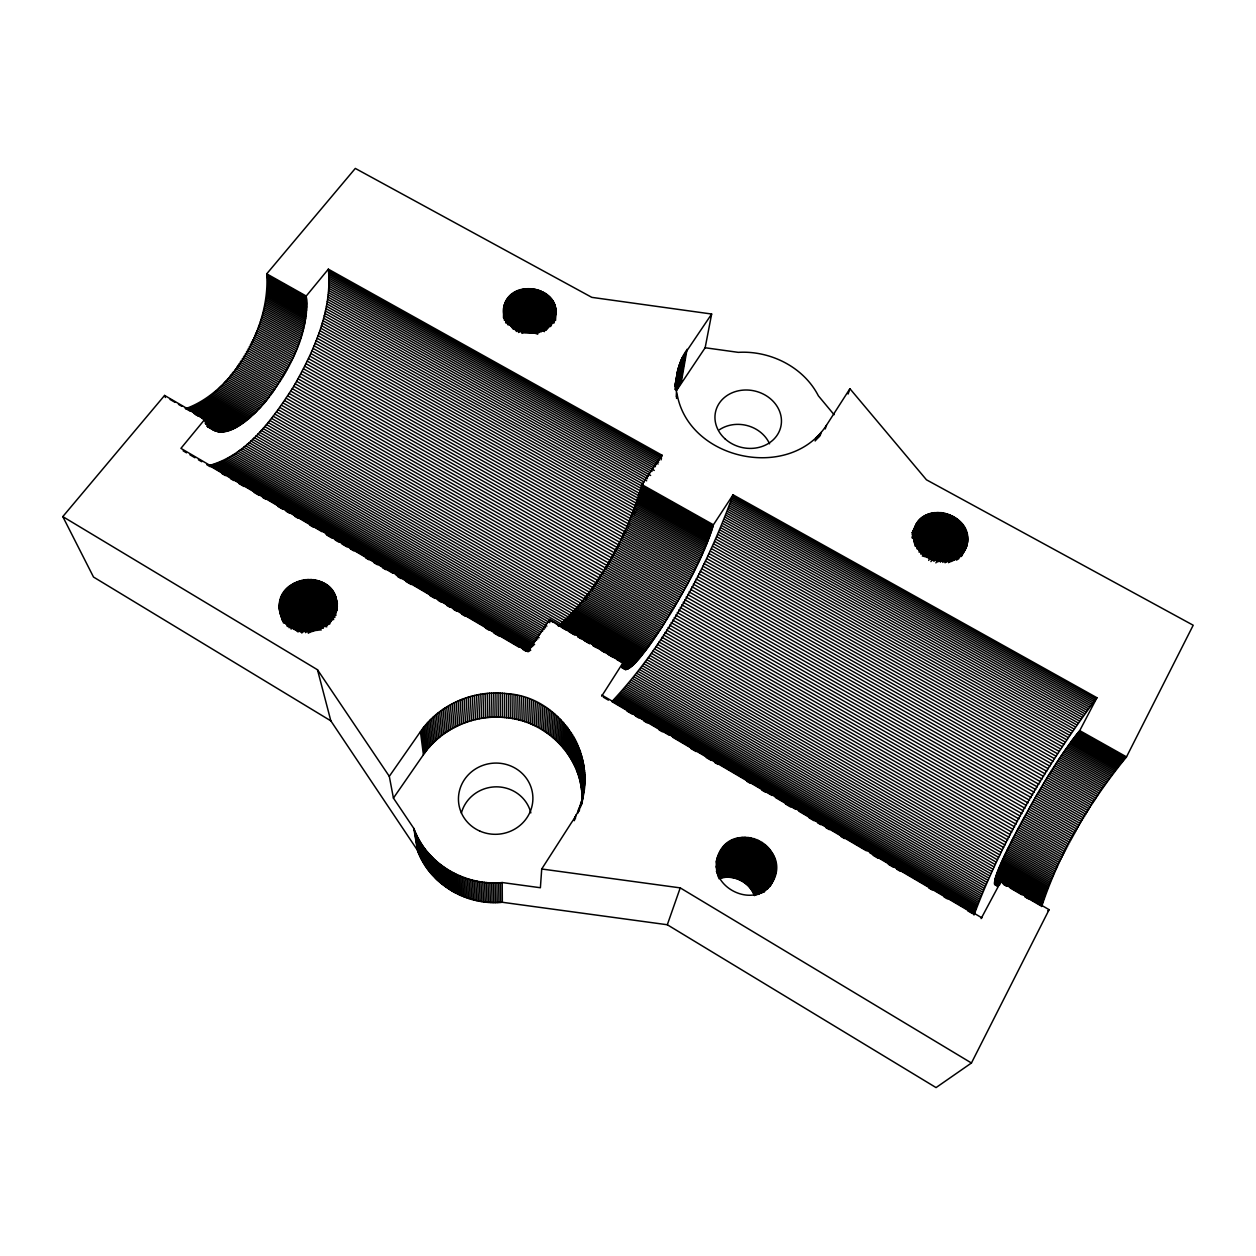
<?xml version="1.0" encoding="UTF-8"?>
<svg xmlns="http://www.w3.org/2000/svg" width="1256" height="1256" viewBox="0 0 1256 1256"><rect width="100%" height="100%" fill="white"/><g stroke="black" fill="none" stroke-linecap="round" stroke-linejoin="round"><path stroke-width="1.5" d="M505.21 319.982L505.21 302.398C516.342 276.414 565.341 290.497 554.257 319.118C543.33 345.526 493.639 331.176 505.21 302.398M505.697 322.902L505.697 301.393M506.231 321.944L506.262 300.42M506.827 322.965L506.875 299.462M581.952 802.066C584.401 759.582 548.291 721.352 506.576 717.757L506.639 693.626C473.857 689.591 439.255 704.318 420.446 731.667L389.297 776.318L393.426 798.078L413.836 828.442C426.506 863.924 465.175 886.312 502.212 882.544L540.394 887.741L541.713 868.995L571.543 822.523C607.323 772.11 566.927 696.923 506.639 693.626M507.471 324.017L507.534 298.551M508.178 325.1L508.256 297.656M185.543 408.702C235.076 391.118 270.464 324.959 266.727 273.839L355.307 168.414L591.812 297.358L711.65 314.031L705.15 347.755L676.309 390.867L681.93 358.117L711.65 314.031M322.086 531.712L209.171 465.521C248.029 454.703 272.96 418.405 293.794 386.251C313.843 350.911 332.385 310.781 328.35 269.161L662.006 455.206L661.739 456.713L328.601 270.888M508.916 324.252L509.025 296.793M509.716 325.398L509.842 295.961M279.224 607.135C277.89 573.819 335.336 569.156 336.906 603.461C338.712 637.169 280.371 641.879 279.224 607.135L282.945 619.946M510.548 325.728L510.705 295.176M508.649 718.008L508.774 693.893M511.428 326.905L511.616 294.422M512.338 328.114L512.574 293.7M513.28 329.37L513.563 293.025M205.105 418.986L180.927 448.361L527.771 651.66L549.814 619.396L623.369 662.163C622.756 688.9 659.714 629.868 662.038 627.042C682.181 594.7 702.183 561.432 713.408 524.804L733.064 494.817L1096.928 697.724L1079.736 730.615C1054.946 761.529 1035.572 796.383 1016.701 831.111C1016.151 832.775 980.701 898.009 1000.844 881.618L1049.105 909.674L971.438 1063L936.05 1087.586L667.313 924.746L502.337 902.279C466.667 905.953 429.505 884.255 417.369 850.092L330.846 720.865L93.509 577.038L62.8 516.609L164.599 395.436L205.105 418.986C218.591 451.344 255.235 414.873 267.026 399.738C289.225 370.253 309.494 334.143 306.229 296.039L328.35 269.161M510.69 718.322L510.894 694.207M514.285 328.758L514.599 292.397M515.29 330.093L515.667 291.816M549.767 621.061L549.814 619.396M516.342 331.49L516.765 291.282M512.746 718.668L513.013 694.584M517.425 331.003L517.896 290.78M518.524 332.479L519.058 290.34M519.67 332.086L520.251 289.948M514.772 719.076L515.133 694.992M520.832 331.757L521.46 289.602M521.978 333.389L522.684 289.304M523.171 333.138L523.925 289.053M516.797 719.531L517.221 695.463M524.38 332.95L525.181 288.864M525.589 332.824L526.452 288.723M518.822 720.018L519.309 695.965M526.814 332.73L527.724 288.644M528.038 332.699L529.011 288.597M529.278 332.714L530.283 288.629M520.816 720.567L521.381 696.53M530.503 332.777L531.571 288.692M531.728 332.903L532.842 288.817M532.952 333.076L534.114 288.99M522.794 721.148L523.438 697.143M534.145 333.295L535.37 289.225M535.354 333.562L536.61 289.508M524.773 721.776L525.479 697.787M536.532 333.876L537.835 289.838M537.678 334.253L539.044 290.214M538.887 332.746L540.237 290.654M526.719 722.467L527.504 698.493M540.064 331.301L541.399 291.125M541.148 331.82L542.529 291.659M542.278 330.454L543.628 292.224M528.65 723.189L529.498 699.247M543.314 331.05L544.696 292.852M544.319 331.694L545.732 293.512M545.34 330.469L546.721 294.202M530.566 723.958L531.492 700.032M546.313 330.234L547.679 294.956M547.271 329.041L548.589 295.725M548.181 327.879L549.469 296.542M532.466 724.775L533.455 700.879M770.43 885.402C797.748 847.266 728.386 813.762 716.642 859.842M549.06 326.748L550.285 297.389M549.893 325.665L551.054 298.269M550.599 326.56L551.777 299.195M551.337 325.524L552.436 300.137M534.334 725.623L535.386 701.759M552.106 322.572L553.048 301.095M552.656 323.546L553.613 302.084M553.237 322.588L554.116 303.104M553.755 321.662L554.555 304.125M554.084 322.965L554.932 305.177M554.634 319.856L555.262 306.229M554.979 318.977L555.529 307.312M536.186 726.518L537.301 702.685M555.168 320.045L555.717 308.395M555.529 320.5L555.937 310.562M967.685 541.195C970.888 510.8 917.712 500.155 913.646 532.481C910.019 563.222 964.011 573.976 967.685 541.195L959.427 556.33M538.008 727.475L539.201 703.658M539.813 728.449L541.069 704.679M541.603 729.485L542.906 705.731M543.346 730.552L544.727 706.83M545.073 731.651L546.517 707.976M546.768 732.798L548.275 709.169M548.432 733.991L550.002 710.394M550.065 735.215L551.698 711.65M551.667 736.487L553.362 712.953M553.237 737.79L554.979 714.303M554.775 739.125L556.581 715.685M556.282 740.49L558.135 717.098M557.758 741.904L559.658 718.558M559.187 743.348L561.149 720.033M560.584 744.824L562.594 721.572M561.95 746.331L564.007 723.126M563.269 747.885L565.373 724.712M564.541 749.455L566.707 726.329M565.781 751.057L567.995 727.978M566.99 752.689L569.235 729.673M568.152 754.338L570.428 731.385M569.266 756.034L571.59 733.127M570.334 757.745L572.705 734.886M571.37 759.488L573.772 736.675M572.359 761.246L574.793 738.497M573.301 763.036L575.766 740.349M574.196 764.841L576.708 742.217M575.044 766.678L577.587 744.101M575.845 768.531L578.419 746.001M576.598 770.399L579.204 747.932M577.305 772.299L579.942 749.879M577.964 774.198L580.617 751.857M578.576 776.114L581.261 753.836M579.142 778.061L581.842 755.829M574.369 820.686L574.808 816.981M579.66 780.007L582.376 757.855M575.342 818.802L575.813 815.081M580.115 781.97L582.863 759.88M580.523 783.948L583.286 761.905M601.671 696.185L623.369 662.163M580.9 785.942L583.663 763.962M578.011 813.025L578.482 809.272M581.198 787.936L583.993 766.019M578.796 811.062L579.283 807.294M581.465 789.93L584.26 768.091M579.283 810.952L580.021 805.316M581.669 791.955L584.48 770.163M580.209 807.074L580.712 803.306M581.842 793.965L584.652 772.236M581.936 795.99L584.762 774.324M580.602 806.964L581.34 801.281M581.434 803.055L581.92 799.256M581.999 798.015L584.825 776.412M581.999 800.041L584.825 778.5M581.701 802.929L584.778 780.588M581.92 802.804L584.668 782.676M581.952 804.17L584.511 784.765M558.386 626.273C599.096 589.284 626.603 537.113 641.91 484.628L662.006 455.206M674.959 385.906L677.957 369.248L681.93 358.117M674.974 386.173L677.565 370.897M675.069 386.879L678.381 367.615M675.131 389.329L679.386 364.381M675.367 389.69L679.951 362.796M675.964 388.135L680.564 361.226M676.278 388.528L681.223 359.656M677.031 389.391L682.683 356.594M676.262 396.723L677.235 372.561M677.8 387.916L683.468 355.087M676.56 398.435L676.921 392.971M678.601 386.471L684.3 353.611M679.465 385.043L685.179 352.151M680.344 383.63L686.106 350.707M681.286 382.248L687.063 349.294M1041.664 906.534C1059.624 852.008 1090.349 801.312 1126.506 756.881L1193.2 625.237L926.457 479.808L849.92 388.716L826.464 425.282C789.804 481.582 689.261 460.34 677.204 394.682M661.096 459.869L661.441 458.252L328.805 272.662M973.981 915.012C1003.246 837.045 1047.378 764.464 1096.928 697.724M669.197 735.2L611.908 701.602C666.481 643.056 705.872 569.816 733.064 494.817M815.175 441.013L816.353 437.402M816.447 439.788L817.64 436.162M817.687 438.517L818.881 434.906M818.896 437.229L820.09 433.603M820.058 435.91L821.251 432.284M825.239 428.924L826.464 425.282M848.098 394.023L849.92 388.716M667.313 924.746L680.234 887.882L541.713 868.995M718.777 854.52C704.192 886.94 757.541 912.735 773.115 880.33M716.391 860.878L719.955 851.976M716.36 861.443L720.646 850.752M716.375 862.071L721.399 849.558M716.438 862.731L722.216 848.412M716.564 863.453L723.079 847.313M716.736 864.222L724.005 846.261M716.234 866.828L724.995 845.257M716.485 867.708L726.015 844.299M716.784 868.65L727.098 843.388M716.375 871.444L728.229 842.54M716.752 872.496L729.391 841.74M717.145 873.611L730.6 841.002M717.569 874.773L731.84 840.327M717.945 876.17L733.127 839.73M718.448 877.395L734.43 839.181M735.78 838.694L718.966 878.666C732.829 873.736 749.377 881.838 754.432 895.575L774.089 856.812M720.222 878.274L737.146 838.27M721.509 877.944L738.528 837.925M722.828 877.677L739.925 837.642M724.147 877.473L741.354 837.422M725.466 877.332L742.783 837.281M726.8 877.253L744.227 837.202M728.15 877.253L745.672 837.187M729.5 877.3L747.132 837.25M730.835 877.426L748.576 837.375M732.17 877.614L750.02 837.579M733.504 877.85L751.449 837.846M734.823 878.164L752.862 838.176M736.126 878.541L754.275 838.584M737.413 878.98L755.657 839.039M738.669 879.467L757.023 839.573M739.91 880.032L758.373 840.17M741.134 880.644L759.676 840.829M742.312 881.32L760.963 841.551M743.474 882.042L762.219 842.321M744.588 882.811L763.428 843.168M916.55 523.564L912.092 533.109L917.178 522.575M912.594 532.481L917.869 521.617M912.123 534.805L918.607 520.69M745.672 883.643L764.59 844.048M912.641 533.957L919.408 519.811M912.861 534.428L920.255 518.964M912.092 537.081L921.15 518.163M912.201 538.07L922.092 517.409M913.159 537.364L923.082 516.703M746.708 884.522L765.72 844.99M913.332 538.447L924.118 516.043M913.552 539.578L925.185 515.447M913.787 540.755L926.284 514.881M747.712 885.464L766.804 845.995M914.07 541.98L927.415 514.379M914.368 543.267L928.592 513.924M914.682 544.617L929.785 513.531M748.67 886.438L767.84 847.031M915.027 546.015L931.01 513.202M916.221 545.732L932.266 512.919M749.581 887.458L768.813 848.114M916.597 547.239L933.522 512.684M916.99 548.809L934.809 512.527M750.429 888.51L769.74 849.26M918.23 548.699L936.113 512.417M918.638 550.379L937.416 512.37M751.229 889.609L770.619 850.422M919.031 552.106L938.734 512.37M920.303 552.169L940.053 512.432M751.983 890.74L771.435 851.647M920.695 554.022L941.372 512.558M752.689 891.901L772.189 852.887M921.951 554.194L942.691 512.746M922.344 556.157L944.01 512.998M753.317 893.095L772.88 854.159M923.584 556.439L945.313 513.296M753.898 894.319L773.523 855.477M924.808 556.769L946.616 513.641M926.033 557.162L947.888 514.049M927.226 557.617L949.159 514.52M755.735 895.167L774.591 858.162M928.42 558.104L950.4 515.038M757.007 894.774L775.03 859.544M928.686 560.38L951.624 515.604M758.2 894.413L775.392 860.941M930.712 559.25L952.817 516.232M759.331 894.068L775.69 862.354M930.932 561.62L953.995 516.907M760.602 893.377L775.91 863.767M932.894 560.584L955.125 517.629M761.638 892.985L776.067 865.196M933.93 561.322L956.224 518.383M762.612 892.608L776.161 866.624M935.83 560.38L957.292 519.199M763.538 892.247L776.161 868.053M935.908 562.908L958.312 520.047M764.37 891.886L776.114 869.466M937.745 562.06L959.301 520.942M981.093 918.623L1000.844 881.618M766.05 889.813L775.988 870.895M766.757 889.452L775.784 872.292M939.535 561.244L960.228 521.868M767.4 889.091L775.517 873.689M769.771 885.307L775.172 875.071M769.363 886.642L774.764 876.421M940.383 562.17L961.123 522.841M769.787 886.249L774.277 877.756M769.755 886.626L773.727 879.059M942.078 561.432L961.97 523.846M942.832 562.421L962.755 524.882M944.449 561.746L963.509 525.934M945.093 562.798L964.184 527.033M946.6 562.17L964.812 528.148M948.06 561.573L965.393 529.278M948.547 562.688L965.895 530.44M949.897 562.123L966.351 531.602M951.185 561.589L966.743 532.78M952.409 561.055L967.073 533.973M953.587 560.537L967.34 535.182M954.686 560.019L967.544 536.39M955.738 559.517L967.67 537.599M956.727 559.014L967.748 538.808M956.727 560.192L967.748 540.001M958.469 559.077L967.56 542.388M960.95 555.293L967.371 543.565M960.699 556.439L967.12 544.712M960.997 556.518L966.806 545.858M961.39 556.424L966.429 546.972M393.426 798.078L423.413 754.746C441.5 728.26 474.894 713.863 506.576 717.757M1049.105 909.674L1047.849 910.726M705.15 347.755L738.293 352.355C770.179 350.44 803.605 366.925 818.378 395.828L834.094 414.715M732.672 496.277L1095.938 698.885M732.264 497.784L1094.902 700.11M328.962 274.483L659.384 458.911M731.808 499.323L1093.85 701.398M329.088 276.351L659.008 460.56M731.322 500.924L1092.783 702.748M329.166 278.251L658.599 462.255M730.804 502.573L1091.668 704.145M329.198 280.198L658.144 463.998M730.238 504.284L1090.538 705.589M329.198 282.192L655.946 464.83M729.642 506.027L1089.392 707.097M329.135 284.201L655.428 466.651M729.03 507.801L1088.198 708.651M329.056 286.258L653.183 467.577M728.37 509.638L1087.005 710.252M328.915 288.362L654.282 470.435M727.679 511.506L1085.765 711.917M328.742 290.481L651.958 471.44M726.957 513.421L1084.525 713.612M328.523 292.648L649.603 472.476M726.204 515.384L1083.253 715.37M328.271 294.83L650.624 475.459M725.418 517.378L1081.95 717.176M327.973 297.06L648.206 476.574M724.602 519.419L1080.647 719.013M327.643 299.305L647.421 478.662M723.77 521.476L1079.312 720.897M327.267 301.581L646.652 480.812M722.891 523.579L1077.962 722.828M326.843 303.889L644.14 482.021M721.996 525.73L1076.596 724.806M326.387 306.213L643.308 484.219M721.07 527.897L1075.215 726.816M266.727 273.839L306.229 296.039M641.91 484.628L713.408 524.804M1079.736 730.615L1126.506 756.881M266.963 275.033L306.433 297.217M641.738 485.632L713.173 525.777M1079.077 731.385L1125.784 757.635M325.901 308.568L642.444 486.465M720.112 530.095L1073.802 728.873M267.167 276.257L306.59 298.41M641.549 486.684L712.906 526.782M1078.386 732.201L1125.031 758.42M267.355 277.513L306.731 299.65M641.329 487.752L712.607 527.818M1077.664 733.049L1124.261 759.252M325.367 310.939L643.213 489.652M719.123 532.34L1072.389 730.961M267.497 278.801L306.841 300.922M641.094 488.867L712.293 528.902M1076.942 733.959L1123.476 760.131M267.606 280.104L306.904 302.209M640.827 490.028L711.948 530.016M1076.188 734.886L1122.676 761.042M324.786 313.325L640.591 490.986M718.118 534.601L1070.96 733.096M267.701 281.454L306.951 303.544M640.529 491.206L711.571 531.178M1075.419 735.859L1121.859 761.984M267.748 282.82L306.966 304.894M640.215 492.415L711.179 532.356M1074.634 736.88L1121.011 762.973M267.779 284.217L306.966 306.276M324.174 315.743L710.77 533.565M717.082 536.893L1069.515 735.262M1073.833 737.931L1120.164 764.009M267.764 285.646L306.919 307.689M639.508 494.942L710.331 534.821M1073.001 739.015L1119.284 765.077M323.53 318.176L640.372 496.607M716.014 539.216L1068.055 737.46M267.732 287.09L306.841 309.117M639.116 496.246L709.875 536.092M1072.169 740.129L1118.389 766.176M267.669 288.566L306.747 310.577M638.707 497.58L709.389 537.411M1071.305 741.291L1117.495 767.306M322.855 320.625L639.367 498.977M714.931 541.556L1066.58 739.706M267.575 290.058L306.621 312.053M638.268 498.946L708.871 538.745M1070.426 742.484L1116.568 768.484M267.45 291.58L306.464 313.56M637.797 500.343L708.353 540.111M1069.547 743.709L1115.626 769.692M322.133 323.09L638.299 501.348M713.816 543.927L1065.104 741.966M267.293 293.119L306.276 315.099M637.31 501.772L707.803 541.509M1068.636 744.981L1114.684 770.933M267.104 294.689L306.056 316.653M636.808 503.216L707.222 542.922M1067.726 746.268L1113.711 772.22M321.379 325.587L637.232 503.75M712.686 546.313L1063.612 744.259M266.9 296.259L305.805 318.223M636.274 504.676L706.626 544.382M1066.799 747.587L1112.737 773.523M320.578 328.067L636.148 506.184M711.54 548.731L1062.105 746.598M266.649 297.86L305.538 319.809M635.724 506.184L706.013 545.858M1065.842 748.953L1111.748 774.858M266.382 299.493L305.239 321.426M635.144 507.691L705.385 547.349M1064.884 750.334L1110.759 776.224M319.746 330.579L636.745 509.591M710.362 551.164L1060.598 748.953M266.084 301.126L304.91 323.043M634.547 509.245L704.726 548.872M1063.926 751.747L1109.739 777.637M265.754 302.774L304.549 324.692M633.935 510.8L704.051 550.411M1062.937 753.192L1108.718 779.065M318.883 333.107L635.615 512.055M709.153 553.613L1059.075 751.339M265.409 304.454L304.156 326.356M633.291 512.385L703.36 551.981M1061.948 754.668L1107.682 780.51M317.988 335.619L634.453 514.536M707.944 556.094L1057.536 753.741M265.016 306.134L303.748 328.036M632.647 513.987L702.638 553.566M1060.943 756.159L1106.646 782.001M264.608 307.83L303.308 329.716M631.956 515.619L701.916 555.183M1059.923 757.682L1105.594 783.509M317.061 338.162L631.58 516.075M706.704 558.575L1056.013 756.175M264.168 309.541L302.853 331.427M631.266 517.252L701.162 556.8M1058.902 759.236L1104.542 785.047M316.104 340.706L630.339 518.571M705.432 561.087L1054.459 758.64M263.697 311.268L302.351 333.138M630.543 518.916L700.393 558.449M1057.882 760.806L1103.475 786.617M263.211 312.995L301.833 334.865M629.805 520.596L699.608 560.113M1056.83 762.408L1102.391 788.203M315.115 343.249L629.115 521.099M704.161 563.599L1052.92 761.12M262.692 314.738L301.299 336.608M629.052 522.276L698.807 561.793M1055.794 764.025L1101.324 789.804M314.079 345.808L629.586 524.6M702.873 566.126L1051.366 763.632M262.143 316.496L300.734 338.351M628.283 523.988L697.991 563.489M1054.726 765.658L1100.225 791.437M261.578 318.255L300.137 340.109M627.498 525.699L697.159 565.2M1053.674 767.322L1099.141 793.101M313.027 348.367L628.314 527.143M701.555 568.67L1049.812 766.144M260.981 320.013L299.525 341.868M626.697 527.442L696.326 566.927M1052.607 769.002L1098.042 794.765M311.928 350.926L627.027 529.702M700.22 571.229L1048.242 768.688M260.369 321.787L298.881 343.642M625.865 529.184L695.463 568.67M1051.523 770.697L1096.943 796.461M259.709 323.561L298.206 345.416M625.033 530.927L694.584 570.412M1050.456 772.409L1095.829 798.172M310.813 353.486L625.724 532.261M698.87 573.788L1046.688 771.247M259.05 325.351L297.531 347.206M624.185 532.701L693.689 572.171M1049.372 774.151L1094.73 799.899M309.667 356.045L624.405 534.836M697.52 576.363L1045.118 773.837M258.359 327.141L296.809 348.98M623.306 534.475L692.794 573.945M1048.289 775.894L1093.615 801.642M257.637 328.931L296.086 350.769M622.427 536.249L691.868 575.719M1047.19 777.652L1092.5 803.416M308.489 358.588L623.07 537.411M696.138 578.938L1043.563 776.428M256.899 330.721L295.317 352.559M621.532 538.039L690.941 577.509M1046.107 779.442L1091.386 805.19M307.28 361.147L621.72 539.986M694.741 581.528L1041.993 779.034M256.13 332.51L294.548 354.349M620.621 539.829L689.999 579.299M1045.008 781.232L1090.271 806.98M255.345 334.3L293.747 356.139M619.695 541.634L689.057 581.104M1043.909 783.038L1089.156 808.785M306.04 363.691L620.338 542.576M693.343 584.119L1040.423 781.64M254.544 336.09L292.931 357.929M618.753 543.44L688.084 582.91M1042.81 784.843L1088.041 810.591M304.784 366.25L618.957 545.151M691.93 586.709L1038.869 784.278M253.712 337.864L292.083 359.718M617.811 545.245L687.111 584.715M1041.711 786.68L1086.927 812.428M252.864 339.654L291.219 361.508M616.853 547.051L686.137 586.521M1040.612 788.501L1085.812 814.265M303.497 368.777L617.56 547.742M690.502 589.3L1037.299 786.915M251.985 341.428L290.34 363.298M615.88 548.856L685.148 588.342M1039.528 790.354L1084.713 816.117M302.178 371.305L616.147 550.316M689.057 591.89L1035.745 789.569M251.106 343.202L289.445 365.072M614.89 550.678L684.143 590.163M1038.429 792.206L1083.598 817.97M250.195 344.976L288.519 366.846M300.843 373.833L683.138 591.984M687.597 594.481L1034.19 792.222M1037.33 794.059L1082.499 819.823M249.253 346.735L287.577 368.605M612.897 554.288L682.118 593.79M1036.247 795.927L1081.4 821.691M299.478 376.345L613.273 555.466M686.137 597.071L1032.636 794.891M248.311 348.477L286.635 370.363M611.892 556.094L681.097 595.611M1035.148 797.795L1080.301 823.575M298.096 378.841L611.813 558.041M684.677 599.662L1031.098 797.544M247.354 350.22L285.661 372.121M610.871 557.9L680.061 597.432M1034.065 799.664L1079.202 825.443M246.364 351.963L284.672 373.848M609.835 559.705L679.025 599.238M1032.982 801.532L1078.119 827.327M296.683 381.322L610.353 560.616M683.201 602.252L1029.559 800.229M245.36 353.69L283.668 375.591M608.799 561.495L677.989 601.043M1031.914 803.416L1077.036 829.211M295.239 383.786L608.877 563.159M681.71 604.827L1028.02 802.898M244.339 355.401L282.647 377.302M607.763 563.285L676.937 602.849M1030.846 805.284L1075.968 831.111M243.303 357.096L281.611 379.014M606.711 565.059L675.885 604.638M1029.779 807.168L1074.9 832.995M293.794 386.251L607.386 565.718M680.218 607.402L1026.497 805.567M242.267 358.776L280.559 380.709M605.659 566.833L674.833 606.428M1028.711 809.037L1073.833 834.879M292.318 388.685L605.894 568.261M678.711 609.961L1024.975 808.252M241.199 360.456L279.491 382.389M604.591 568.591L673.765 608.218M1027.659 810.921L1072.797 836.763M240.116 362.105L278.424 384.053M290.811 391.103L672.698 609.992M677.204 612.52L1023.467 810.921M1026.623 812.789L1071.745 838.647M239.032 363.753L277.325 385.702M602.456 572.092L671.646 611.75M1025.587 814.657L1070.709 840.531M289.304 393.505L602.864 573.301M675.697 615.063L1021.96 813.59M237.918 365.37L276.226 387.35M601.389 573.819L670.578 613.509M1024.551 816.51L1069.688 842.399M287.765 395.891L601.357 575.798M674.189 617.591L1020.469 816.259M236.803 366.988L275.111 388.968M600.305 575.546L669.511 615.252M1023.53 818.363L1068.683 844.268M235.673 368.573L273.981 390.569M599.238 577.258L668.443 616.979M1022.525 820.215L1067.678 846.136M286.211 398.262L599.819 578.294M672.667 620.103L1018.993 818.912M234.527 370.143L272.85 392.139M598.154 578.938L667.376 618.69M1021.52 822.052L1066.689 847.988M284.641 400.601L598.296 580.759M671.144 622.615L1017.533 821.581M233.381 371.682L271.704 393.709M597.071 580.617L666.308 620.385M1020.531 823.889L1065.716 849.841M232.219 373.22L270.542 395.248M595.988 582.282L665.24 622.081M1019.558 825.71L1064.743 851.678M283.055 402.909L596.757 583.224M669.621 625.096L1016.073 824.219M231.041 374.728L269.381 396.77M594.904 583.93L664.173 623.745M1018.6 827.531L1063.785 853.515M281.438 405.201L595.218 585.657M668.098 627.56L1014.628 826.856M229.864 376.203L268.219 398.262M593.821 585.547L663.105 625.41M1017.643 829.321L1062.843 855.336M228.671 377.664L267.026 399.738M592.738 587.164L662.038 627.042M1016.701 831.111L1061.932 857.142M279.821 407.462L593.68 588.075M666.575 630.025L1013.2 829.494M227.462 379.108L265.848 401.198M591.655 588.75L660.986 628.659M1015.774 832.885L1061.006 858.931M278.188 409.707L592.125 590.461M665.036 632.459L1011.787 832.1M226.253 380.505L264.655 402.627M590.571 590.304L659.934 630.245M1014.848 834.643L1060.111 860.705M225.044 381.903L263.446 404.024M589.504 591.859L658.882 631.831M1013.953 836.386L1059.232 862.48M276.54 411.921L588.876 591.859M663.513 634.861L1010.389 834.706M223.819 383.253L262.237 405.39M588.42 593.381L657.846 633.385M1013.074 838.113L1058.368 864.222M274.876 414.103L589.033 595.187M661.99 637.263L1008.992 837.297M222.595 384.587L261.028 406.74M587.353 594.873L656.794 634.924M1012.195 839.824L1057.521 865.949M221.37 385.89L259.819 408.059M586.285 596.365L655.773 636.431M1011.347 841.52L1056.688 867.676M273.211 416.238L587.478 597.526M660.483 639.634L1007.626 839.872M220.13 387.162L258.61 409.362M585.217 597.809L654.737 637.922M1010.499 843.184L1055.872 869.372M271.516 418.358L585.924 599.819M658.96 641.973L1006.276 842.431M218.905 388.402L257.386 410.618M584.166 599.238L653.717 639.383M1009.683 844.833L1055.087 871.052M217.665 389.627L256.161 411.858M583.114 600.635L652.712 640.811M1008.866 846.466L1054.302 872.7M269.82 420.446L582.706 601.137M657.453 644.297L1004.941 844.974M216.424 390.804L254.937 413.051M582.077 602.016L651.707 642.224M1008.081 848.083L1053.548 874.333M215.169 391.951L253.712 414.229M268.125 422.503L650.702 643.606M655.946 646.589L1003.638 847.486M1007.312 849.668L1052.811 875.95M213.928 393.081L252.503 415.359M580.005 604.67L649.729 644.972M1006.558 851.223L1052.088 877.536M266.413 424.528L579.613 605.596M654.439 648.85L1002.335 849.998M212.688 394.164L251.279 416.474M578.985 605.957L648.755 646.29M1005.836 852.761L1051.382 879.106M211.432 395.216L250.054 417.541M577.98 607.213L647.782 647.594M1005.114 854.284L1050.707 880.644M264.686 426.506L578.074 607.794M652.932 651.095L1001.063 852.463M210.192 396.237L248.829 418.593M576.975 608.438L646.824 648.865M1004.423 855.76L1050.047 882.167M208.951 397.21L247.62 419.598M262.959 428.453L645.882 650.106M651.456 653.308L999.807 854.928M1003.748 857.22L1049.404 883.643M207.711 398.168L246.396 420.556M574.997 610.809L644.956 651.299M1003.089 858.649L1048.791 885.103M261.217 430.353L575.013 612.065M649.964 655.475L998.583 857.361M206.471 399.078L245.187 421.498M574.023 611.939L644.03 652.476M1002.461 860.062L1048.195 886.548M205.246 399.942L243.994 422.393M573.066 613.022L643.135 653.622M1001.848 861.428L1047.63 887.945M259.474 432.237L573.474 614.168M648.489 657.626L997.358 859.763M204.022 400.79L242.785 423.256M572.124 614.09L642.24 654.721M1001.268 862.762L1047.08 889.311M202.797 401.59L241.592 424.073M571.182 615.11L641.361 655.789M1000.702 864.081L1046.546 890.661M257.731 434.058L571.998 616.241M647.028 659.73L996.181 862.134M201.572 402.344L240.414 424.858M570.255 616.099L640.497 656.825M1000.153 865.353L1046.044 891.964M200.363 403.066L239.221 425.596M569.361 617.057L639.649 657.83M999.635 866.609L1045.573 893.252M255.989 435.848L568.795 617.277M645.568 661.818L995.003 864.489M199.17 403.741L238.059 426.302M568.466 617.983L638.817 658.788M999.132 867.817L1045.118 894.492M197.961 404.385L236.897 426.977M567.586 618.863L638.001 659.714M998.661 868.995L1044.678 895.701M254.23 437.59L568.968 620.244M644.124 663.859L993.873 866.813M196.784 404.997L235.736 427.605M566.723 619.695L637.2 660.609M998.206 870.125L1044.285 896.878M195.606 405.547L234.589 428.186M565.875 620.495L636.431 661.457M997.782 871.24L1043.909 898.009M252.472 439.302L565.781 621.202M642.695 665.853L992.758 869.105M194.445 406.08L233.459 428.736M565.043 621.265L635.662 662.273M997.374 872.308L1043.548 899.108M193.283 406.551L232.344 429.238M564.227 621.987L634.908 663.042M996.997 873.328L1043.218 900.175M192.137 406.991L231.23 429.693M250.729 440.95L634.186 663.78M641.266 667.815L991.659 871.366M996.652 874.333L1042.92 901.211M191.006 407.384L230.131 430.117M562.641 623.306L633.479 664.471M996.322 875.275L1042.637 902.201M189.892 407.729L229.047 430.494M561.887 623.918L632.788 665.115M996.024 876.201L1042.386 903.143M248.971 442.567L562.814 624.97M639.869 669.746L990.592 873.579M188.777 408.043L227.98 430.824M561.149 624.467L632.129 665.727M995.741 877.065L1042.166 904.053M187.694 408.294L226.928 431.106M560.427 624.986L631.47 666.292M995.49 877.897L1041.978 904.917M186.61 408.53L225.892 431.358M559.721 625.457L630.842 666.81M995.27 878.698L1041.805 905.749M247.212 444.137L559.705 625.833M638.472 671.63L989.555 875.777M170.031 399.439L175.102 402.375M178.462 404.338L181.837 406.3M185.213 408.263L190.268 411.199M193.644 413.161L205.45 420.022M549.783 620.244L553.127 622.191M556.455 624.122L559.799 626.069M563.143 628.016L574.824 634.814M578.168 636.745L589.849 643.543M593.193 645.49L623.243 662.964M1003.591 884.13L1006.904 886.061M1010.232 887.992L1021.866 894.759M1025.194 896.69L1041.821 906.361M195.371 414.417L198.652 416.317M201.933 418.217L224.871 431.562M560.741 626.87L565.828 629.837M569.219 631.799L574.29 634.751M577.682 636.729L581.073 638.707M584.464 640.67L589.551 643.637M592.942 645.6L596.333 647.578M601.42 650.53L604.811 652.508M608.202 654.47L613.289 657.438M616.68 659.4L630.245 667.297M995.082 879.451L1000.074 882.34M1003.403 884.287L1006.715 886.218M1025.022 896.863L1028.35 898.794M205.827 421.231L223.851 431.719M623.023 663.875L629.664 667.721M994.909 880.158L999.902 883.062M204.806 421.325L222.861 431.829M622.458 664.251L629.099 668.114M994.768 880.817L999.76 883.722M205.466 422.346L221.904 431.907M245.454 445.66L549.798 622.693M621.908 664.597L628.565 668.475M637.09 673.483L988.535 877.928M994.642 881.429L999.666 884.35M206.141 423.303L220.946 431.923M623.055 665.868L628.047 668.773M994.564 882.01L999.572 884.931M205.183 423.272L220.004 431.907M622.552 666.12L627.545 669.024M994.501 882.544L997.845 884.491M205.906 424.167L219.094 431.829M622.081 666.339L627.074 669.244M994.469 883.031L997.829 884.978M208.308 425.957L218.199 431.719M621.626 666.496L626.634 669.417M994.469 883.47L997.829 885.417M207.413 425.8L217.319 431.562M243.711 447.136L546.643 623.447M622.866 667.58L626.21 669.527M635.724 675.288L987.546 880.048M994.485 883.863L997.845 885.81M207.177 426.161L216.472 431.358M622.474 667.658L625.818 669.605M994.548 884.208L997.908 886.171M207.366 426.302L215.639 431.106M621.751 667.658L625.457 669.636M994.626 884.507L997.986 886.469M207.428 426.616L214.054 430.478M241.968 448.549L546.894 626.116M634.374 677.047L986.604 882.136M240.226 449.931L545.575 627.812M633.055 678.758L985.662 884.177M238.483 451.249L544.162 629.397M631.737 680.438L984.767 886.171M236.756 452.521L542.765 630.936M630.434 682.055L983.903 888.133M235.029 453.746L541.383 632.443M629.162 683.641L983.056 890.049M233.302 454.908L540.017 633.888M627.906 685.164L982.255 891.933M231.606 456.022L538.777 635.332M626.665 686.64L981.47 893.754M229.895 457.09L539.138 637.671M625.457 688.068L980.732 895.544M228.215 458.095L537.835 638.959M624.263 689.45L980.025 897.271M226.535 459.037L536.548 640.199M623.086 690.769L979.35 898.966M224.887 459.916L535.37 641.439M621.94 692.04L978.707 900.599M223.238 460.748L534.13 642.57M620.809 693.249L978.094 902.185M221.59 461.533L534.601 644.626M619.71 694.411L977.513 903.708M219.973 462.239L533.486 645.694M618.643 695.526L976.98 905.199M218.371 462.899L532.324 646.652M617.591 696.562L976.477 906.628M216.801 463.48L531.178 647.562M616.57 697.551L976.006 907.994M215.231 464.014L530.063 648.394M615.581 698.493L975.567 909.313M213.677 464.485L530.739 650.216M614.624 699.356L975.174 910.569M212.154 464.893L529.671 650.938M613.682 700.173L974.829 911.778M210.647 465.238L528.635 651.597M612.787 700.911L974.499 912.908M601.812 695.055L981.909 917.838M325.461 533.69L392.877 573.207M396.237 575.185L519.278 647.311M522.637 649.274L526.013 651.252M672.572 737.162L772 795.456M775.376 797.434L795.598 809.288M798.957 811.25L866.373 850.767M869.749 852.745L974.216 913.991M183.156 450.841L186.532 452.819M189.923 454.798L194.978 457.765M198.369 459.743L201.745 461.737M206.816 464.704L210.192 466.683M222.014 473.606L225.389 475.6M230.46 478.567L233.836 480.546M238.907 483.513L243.978 486.48M254.105 492.43L259.176 495.398M262.551 497.376L265.927 499.354M277.749 506.294L282.82 509.261M286.195 511.239L289.571 513.217M294.642 516.2L298.017 518.178M309.855 525.102L313.231 527.096M326.733 535.009L331.804 537.976M335.179 539.97L338.571 541.948M341.946 543.927L347.017 546.894M350.393 548.872L353.768 550.85M365.59 557.79L368.966 559.768M374.037 562.735L377.412 564.713M382.483 567.696L385.859 569.675M397.681 576.598L401.072 578.576M406.128 581.559L411.199 584.527M429.788 595.423L434.843 598.39M438.234 600.368L441.61 602.346M446.665 605.329L450.056 607.307M453.432 609.286L456.807 611.264M461.878 614.231L465.254 616.209M485.523 628.094L488.898 630.072M493.969 633.055L499.04 636.023M603.351 697.174L608.406 700.142M626.964 711.022L632.019 713.989M635.395 715.951L638.77 717.93M643.826 720.897L647.201 722.875M658.992 729.799L662.367 731.777M691.035 748.576L696.091 751.543M706.217 757.478L711.273 760.445M714.648 762.423L718.024 764.402M746.692 781.201L750.067 783.179M761.858 790.103L765.234 792.081M785.471 803.95L790.526 806.917M809.084 817.782L814.139 820.749M817.515 822.727L820.89 824.705M825.946 827.673L829.321 829.651M841.128 836.575L844.503 838.553M873.171 855.352L878.227 858.319M888.337 864.254L893.393 867.221M896.768 869.199L900.144 871.177M928.812 887.976L932.188 889.955M943.994 896.878L947.369 898.856M967.607 910.71L972.662 913.677M62.8 516.609L317.485 669.746L389.297 776.318M680.234 887.882L971.438 1063M165.399 397.508L164.599 395.436M279.287 608.422L283.526 623.023M279.429 609.694L282.741 620.762M279.9 612.206L282.286 620.276M279.46 603.288L285.269 623.478M279.319 604.576L284.61 622.913M279.24 605.847L283.997 622.332M279.962 600.745L287.341 626.524M279.68 602.016L286.007 624.075M280.732 598.249L289.131 627.78M280.308 599.489L287.671 625.3M281.203 597.024L289.587 626.603M282.365 594.653L291.737 628M281.752 595.831L291.156 629.13M283.04 593.491L292.899 628.738M284.562 591.278L295.38 630.324M283.778 592.377L294.108 629.507M285.41 590.226L296.699 631.156M286.305 589.205L298.049 632.051M287.263 588.216L298.959 631.109M288.268 587.29L300.404 632.066M289.32 586.379L301.895 633.087M290.403 585.532L302.916 632.27M291.533 584.731L303.983 631.501M293.92 583.286L306.715 631.988M292.711 583.977L305.585 632.663M295.176 582.627L308.379 633.244M317.485 669.746L330.846 720.865M296.447 582.046L309.573 632.679M297.751 581.497L310.781 632.176M299.069 581.026L312.022 631.705M300.42 580.602L313.294 631.313M301.785 580.241L314.565 630.967M303.167 579.942L315.868 630.669M304.564 579.691L317.171 630.449M305.962 579.518L318.474 630.261M307.375 579.393L319.793 630.151M308.772 579.33L321.112 630.104M310.185 579.346L321.976 628.22M312.964 579.534L324.142 626.524M311.582 579.409L323.294 628.283M314.345 579.738L325.445 626.697M315.711 579.989L326.733 626.932M317.061 580.303L327.565 625.362M318.396 580.665L328.381 623.84M319.683 581.104L329.621 624.248M320.971 581.591L330.391 622.835M323.42 582.737L331.882 620.197M322.211 582.14L331.144 621.485M324.598 583.396L332.573 618.941M326.811 584.856L333.876 616.618M325.728 584.103L333.656 619.632M327.863 585.673L334.881 617.403M329.826 587.431L335.949 615.377M328.868 586.536L335.022 614.498M331.568 589.362L336.42 611.672M330.721 588.373L335.996 612.567M334.363 593.664L337.252 607.072M333.766 592.534L337.063 607.873M333.091 591.45L337.095 609.992M332.353 590.383L336.781 610.824M335.823 597.197L337.409 604.136M335.399 596.003L337.048 603.634M334.912 594.826L337.377 606.303M413.836 828.442L417.369 850.092M415.077 831.582L418.562 853.122M414.433 830.012L417.95 851.615M416.442 834.659L419.881 856.105M415.736 833.136L419.206 854.63M417.95 837.705L421.341 859.041M417.18 836.182L420.603 857.581M419.583 840.672L422.911 861.899M418.75 839.196L422.11 860.486M420.446 842.132L423.743 863.312M421.341 843.577L424.606 864.709M423.241 846.418L426.412 867.456M422.283 845.005L425.501 866.091M424.23 847.8L427.37 868.791M425.235 849.166L428.343 870.11M426.286 850.516L429.364 871.413M427.37 851.851L430.4 872.7M428.469 853.154L431.452 873.956M429.599 854.441L432.551 875.197M430.761 855.713L433.665 876.421M431.954 856.953L434.812 877.614M433.179 858.178L435.973 878.792M434.419 859.371L437.166 879.954M435.675 860.533L438.391 881.068M436.978 861.679L439.631 882.183M420.446 731.667L423.413 754.746M421.671 729.94L424.606 753.066M438.297 862.793L440.903 883.266M422.958 728.245L425.847 751.418M439.631 863.893L442.19 884.318M440.997 864.96L443.509 885.339M424.277 726.58L427.119 749.801M425.643 724.932L428.422 748.215M442.395 865.996L444.844 886.343M427.04 723.33L429.788 746.661M443.808 867.001L446.194 887.317M428.484 721.76L431.169 745.138M445.236 867.99L447.576 888.275M429.96 720.238L432.598 743.646M446.681 868.948L448.973 889.185M448.156 869.874L450.386 890.08M431.483 718.73L434.058 742.186M433.037 717.27L435.565 740.773M449.664 870.769L451.83 890.944M451.171 871.633L453.275 891.791M434.623 715.841L437.088 739.376M436.256 714.444L438.658 738.026M452.71 872.48L454.75 892.592M454.264 873.281L456.242 893.377M437.904 713.094L440.259 736.707M455.818 874.066L457.749 894.115M439.6 711.775L441.892 735.435M441.327 710.504L443.556 734.195M457.404 874.804L459.272 894.837M443.085 709.279L445.252 733.002M459.021 875.526L460.811 895.528M444.86 708.086L446.979 731.84M446.681 706.924L448.722 730.725M460.638 876.201L462.365 896.187M462.271 876.861L463.935 896.815M448.518 705.825L450.496 729.642M463.904 877.473L465.521 897.412M450.386 704.757L452.301 728.606M452.286 703.737L454.123 727.616M465.568 878.054L467.122 897.977M454.201 702.748L455.975 726.659M467.248 878.619L468.724 898.511M456.132 701.821L457.843 725.748M468.928 879.137L470.341 899.013M470.623 879.624L471.973 899.484M458.095 700.927L459.743 724.885M460.089 700.079L461.659 724.068M472.335 880.079L473.606 899.924M462.082 699.278L463.59 723.283M474.046 880.503L475.255 900.317M464.108 698.54L465.536 722.561M475.773 880.88L476.919 900.693M466.149 697.834L467.515 721.87M477.5 881.241L478.583 901.039M468.205 697.174L469.493 721.227M470.278 696.562L471.487 720.63M479.243 881.555L480.247 901.337M472.366 695.997L473.496 720.081M480.985 881.838L481.927 901.604M474.454 695.479L475.522 719.578M482.744 882.089L483.623 901.855M484.502 882.309L485.303 902.059M476.574 695.008L477.563 719.123M486.26 882.481L486.998 902.232M478.693 694.599L479.604 718.715M488.035 882.623L488.694 902.373M480.812 694.223L481.66 718.354M482.963 693.909L483.733 718.04M489.809 882.733L490.405 902.467M485.099 693.626L485.789 717.773M487.25 693.406L487.877 717.553M491.583 882.811L492.101 902.546M489.4 693.234L489.95 717.396M493.357 882.858L493.812 902.593M491.551 693.108L492.022 717.27M495.131 882.858L495.523 902.593M493.718 693.029L494.11 717.192M496.905 882.827L497.219 902.562M498.679 882.764L498.93 902.499M495.869 693.014L496.199 717.16M500.453 882.67L500.626 902.405M498.035 693.029L498.271 717.192M500.186 693.108L500.359 717.255M502.212 882.544L502.337 902.279M502.337 693.234L502.431 717.38M504.771 303.418L504.771 319.04M504.394 304.454L504.347 320.202M504.488 693.39L504.52 717.537M504.064 305.506L503.782 318.066M503.625 307.642L503.483 317.831M461.376 813.072A35.812 34.399 -7.8 0 1 496.324 786.837A35.812 34.399 -7.8 0 1 530.848 812.883M719.468 429.725A32.311 28.229 13.2 0 1 769.567 443.823M725.12 438.909A33.472 28.966 13 0 0 780.478 428.045A33.472 28.966 13 0 0 739.015 390.679A33.472 28.966 13 0 0 725.12 438.909M479.666 831.001A37.24 35.592 -6.4 0 0 532.78 795.519A37.24 35.592 -6.4 0 0 474.58 769.551A37.24 35.592 -6.4 0 0 479.666 831.001"/></g></svg>
